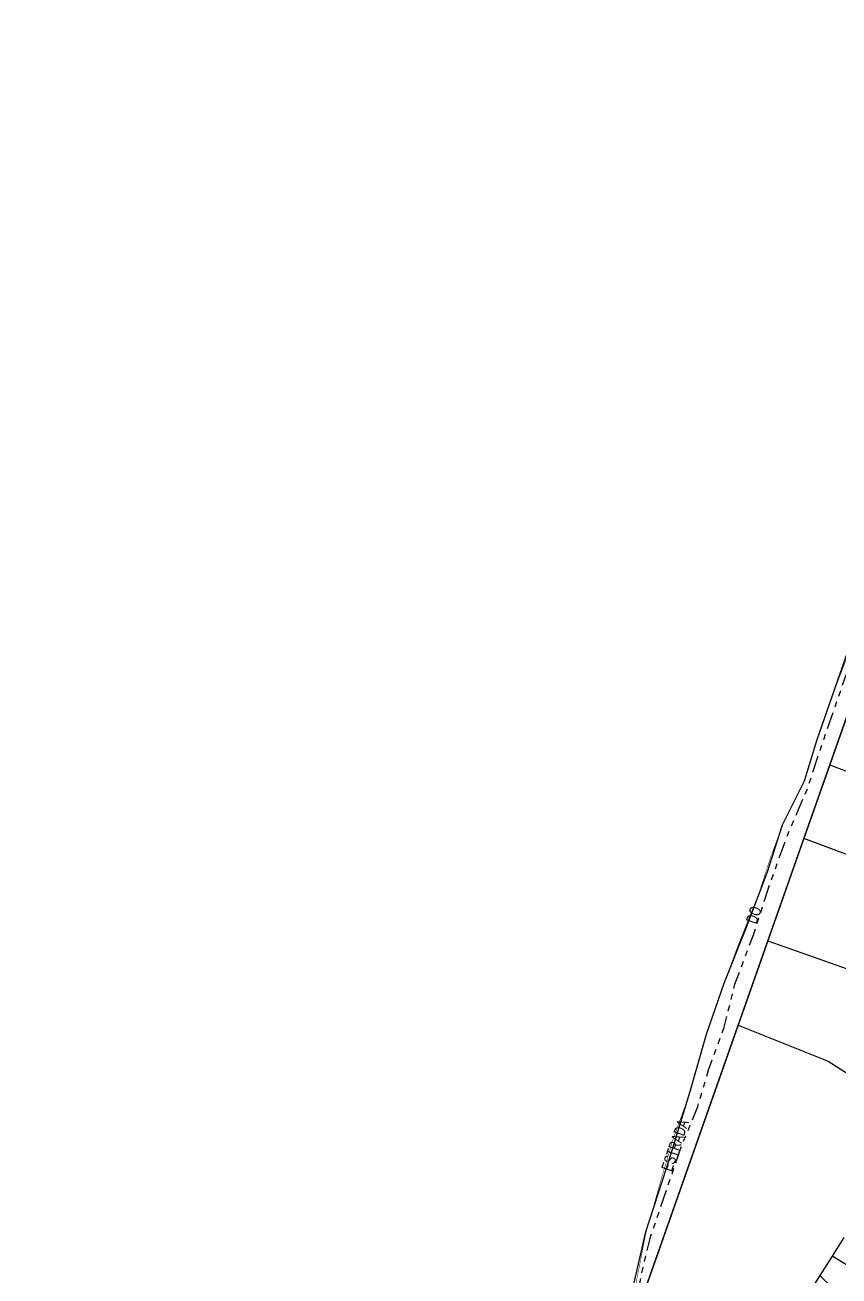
# Model space of a CAD drawing. Extents: x 207770 to 208809, y 4847431 to 4849212.
# Drawn here: x 207770.1 to 207982.1, y 4848012.6 to 4848338.6 of the extents above; entities that cross this region are included whole.
import ezdxf

# ---------------------------------------------------------------- set-up
doc = ezdxf.new("R2010")
doc.units = 0
doc.header["$LTSCALE"] = 1.5
doc.header["$MEASUREMENT"] = 0
doc.linetypes.add('TRACO_25', pattern=[8, 3, -1, 1, -1, 1, -1])
for name, color, linetype in [('CD-MALHA-LOTES', 40, 'CONTINUOUS'), ('LM-LIM-SETOR-FISCAL', 7, 'CONTINUOUS'), ('RU-QUADRAS', 6, 'CONTINUOUS'), ('SV-EIXO-ROD-ESTR', 7, 'CONTINUOUS'), ('SV-EST-M-N-PAV', 20, 'CONTINUOUS'), ('SV-TXT-EST-M-N-PAV', 20, 'CONTINUOUS')]:
    doc.layers.add(name, color=color, linetype=linetype)
doc.styles.add('ARIAL', font='ARIAL.TTF')
doc.linetypes.add('Limite', pattern='A,20,-3,[130,ltypeshp.shx,S=6.35,R=0,X=0,Y=0],-3,20', length=46)

msp = doc.modelspace()

# ---------------------------------------------------------------- linework, layer by layer
at = {"layer": 'CD-MALHA-LOTES'}
for points in [[(208074.28, 4848187.07), (208012.98, 4848240.28), (207979.72, 4848145.76)], [(207979.72, 4848145.76), (207972.97, 4848126.58)], [(207979.72, 4848145.76), (208034.53, 4848124.77)], [(207972.97, 4848126.58), (207963.58, 4848099.89)], [(208028.07, 4848105.95), (207972.97, 4848126.58)], [(207963.58, 4848099.89), (207955.84, 4848077.89)], [(207963.58, 4848099.89), (207985.72, 4848092.05), (208013.99, 4848074.34)], [(207955.84, 4848077.89), (207931.37, 4848008.35)], [(207955.84, 4848077.89), (207979.26, 4848068.55), (208002.28, 4848053.85)], [(207983.39, 4848022.59), (207980.3, 4848017.71)], [(207980.3, 4848017.71), (207977.13, 4848012.7)], [(207993.51, 4848009.71), (207980.3, 4848017.71)], [(207977.13, 4848012.7), (207974.01, 4848007.77)], [(207980.84, 4848009), (207977.13, 4848012.7)]]:
    msp.add_lwpolyline(points, dxfattribs=at)
at = {"layer": 'LM-LIM-SETOR-FISCAL', "linetype": 'Limite', "ltscale": 0.1, "const_width": 0.13, "flags": 128}
msp.add_lwpolyline([(208387.74, 4847960.83), (208385.39, 4847956.41), (208372.7, 4847939.55), (208360.03, 4847923.12), (208338.46, 4847893.58), (208321.24, 4847868.97), (208312.14, 4847857.89), (208276.54, 4847808.04), (208272.48, 4847802.93), (208271.71, 4847802.08), (208268.52, 4847797.95), (208253.29, 4847778.57), (208232.42, 4847749.78), (208215.21, 4847727.83), (208205.17, 4847714.63), (208192.91, 4847698.73), (208186.53, 4847690.93), (208173.54, 4847674.08), (208163.48, 4847661.16), (208147.66, 4847641.58), (208133.02, 4847623.08), (208125.67, 4847614.47), (208121.36, 4847609.23), (208114.68, 4847601.2), (208078.3, 4847559.8), (208054.56, 4847533.51), (208037.37, 4847514.47), (208029.62, 4847505.3), (208015.28, 4847491.97), (208000.87, 4847476.99), (207988.5, 4847465.36), (207974.43, 4847452.14), (207957.73, 4847437.02), (207941.59, 4847458.69), (207921.95, 4847493.9), (207902.09, 4847525.32), (207874.78, 4847560.94), (207864.41, 4847571.61), (207848.86, 4847587.62), (207844.08, 4847592.54), (207827.2, 4847607.7), (207822.72, 4847611.45), (207809.68, 4847622.39), (207800.34, 4847631.34), (207791.83, 4847639.49), (207789.35, 4847640.5), (207770.16, 4847648.29), (207771.56, 4847663.44), (207782.07, 4847685.13), (207788.79, 4847698.98), (207805.8, 4847721.97), (207814.75, 4847736.4), (207832.06, 4847762.95), (207843.32, 4847778.24), (207853.99, 4847795.84), (207866.98, 4847818.64), (207870.47, 4847825.73), (207872.42, 4847829.43), (207878.3, 4847837.34), (207892.25, 4847865.58), (207897.62, 4847878.65), (207901.41, 4847892.98), (207910.26, 4847922.04), (207916.42, 4847941.01), (207917.77, 4847945.28), (207920.32, 4847960.19), (207921, 4847963.57), (207922.67, 4847973.36), (207924.02, 4847983.95), (207931.75, 4848023.44), (207935.95, 4848038.31), (207938.8, 4848047.89), (207943.28, 4848060.34), (207947.6, 4848075.6), (207952.19, 4848088.84), (207955.63, 4848098.17), (207961.45, 4848112.84), (207964.22, 4848121.42), (207967.4, 4848130.11), (207973.09, 4848141.61), (207976.41, 4848152.41), (207981.76, 4848167.44), (207984.51, 4848174.56), (207987.4, 4848183.31), (207991.07, 4848194.77), (207997.36, 4848212.8), (208002.27, 4848228.55), (208006.89, 4848242.28), (208009.71, 4848251.17), (208010.53, 4848262.57), (208010.65, 4848271.5), (208007.64, 4848282.49), (208006.08, 4848286.4), (208004.29, 4848290.86), (208001.28, 4848301.24), (208000.94, 4848308.61), (207998.94, 4848313.63), (207994.8, 4848328.69), (207985.88, 4848361.34), (207983.37, 4848372.15), (207979.52, 4848388.8), (207973.97, 4848405.11), (207970.3, 4848417.74), (207965.62, 4848437.71), (207963.58, 4848460.32), (207962.76, 4848468.22), (207962.44, 4848471.73), (207961.77, 4848475.9), (207962.87, 4848484.57), (207968.53, 4848505.21), (207970.47, 4848512.96), (207974.12, 4848527.55), (207979.22, 4848544.32), (207981.13, 4848552.93), (207986.21, 4848576.49), (207989.51, 4848588.21), (207992.35, 4848598.91), (207992.71, 4848609.76), (207992.34, 4848618.14), (207991.98, 4848624.34), (207987.97, 4848639.65), (207983.23, 4848650.23), (207980.21, 4848656.63), (207959.42, 4848694.96), (207955.87, 4848700.21), (207953.61, 4848706.94), (207951.29, 4848714.3), (207971.45, 4848736.35), (207987.06, 4848754.07), (208002.88, 4848772.47), (208029.39, 4848802.29), (208055.4, 4848834.16), (208062.6, 4848842.56), (208082.48, 4848868.63), (208089.08, 4848877.86), (208092.97, 4848883.15), (208114.75, 4848908.34), (208139.11, 4848938.69), (208163.14, 4848966.59), (208183.89, 4848990.29), (208194.01, 4849003.09), (208207.85, 4849021.47), (208221.58, 4849039.46), (208250.83, 4849074.09), (208264.95, 4849090.56), (208282.06, 4849112.13), (208291.24, 4849122.44), (208299.16, 4849131.8), (208314.36, 4849149.75), (208327.89, 4849167.36), (208335.74, 4849174.95), (208349.86, 4849193.3), (208367.01, 4849211.9), (208367.02, 4849211.91), (208367.02, 4849211.91), (208402.2, 4849155.79), (208402.25, 4849155.72), (208429.5, 4849112.02), (208453.81, 4849072.29), (208482.55, 4849030.03), (208521.39, 4848970.95), (208585.69, 4848869.65), (208612.48, 4848823.84), (208624.45, 4848802.17), (208639.28, 4848776.94), (208652.13, 4848760.19), (208668.52, 4848742.75), (208684.73, 4848728.15), (208706.07, 4848712.27), (208727.59, 4848696.03), (208744.9, 4848683.1), (208751.03, 4848678.41), (208757.87, 4848673.17), (208770.42, 4848663.2), (208781.51, 4848653.45), (208792.86, 4848644.02), (208808.5, 4848628.81), (208808.48, 4848628.77), (208798.22, 4848603.07), (208793.99, 4848590.52), (208787.55, 4848564.61), (208780.19, 4848529.56), (208780.03, 4848528.56), (208775.62, 4848500.61), (208772.38, 4848478.81), (208771.96, 4848476.02), (208769, 4848457.33), (208766.41, 4848441.62), (208759.53, 4848407.51), (208755.2, 4848382.65), (208749.3, 4848353.13), (208743.24, 4848317.57), (208742.79, 4848315.53), (208738.22, 4848294.77), (208731.38, 4848265.21), (208731.18, 4848264.34), (208716.32, 4848198.55), (208711.49, 4848173.57), (208704.3, 4848155.03), (208695.04, 4848146.22), (208686.45, 4848144.64), (208674.24, 4848143.51), (208647.48, 4848139.92), (208628.43, 4848137.9), (208584.96, 4848131.08), (208568.46, 4848127.46), (208541.32, 4848121.06), (208527.85, 4848117.82), (208527.06, 4848117.55), (208507.44, 4848110.65), (208506.58, 4848110.03), (208504.48, 4848108.51), (208486.9, 4848092.67), (208451.25, 4848044.39), (208435.17, 4848022.56), (208429.87, 4848015.38), (208423.26, 4848006.94), (208388.59, 4847961.94), (208387.74, 4847960.83)], close=True, dxfattribs=at)
at = {"layer": 'RU-QUADRAS', "color": 6, "linetype": 'Continuous'}
msp.add_lwpolyline([(207931.2, 4848007.86), (208012.98, 4848240.28), (208101.25, 4848163.66), (208114.73, 4848154.52), (208125.4, 4848146.84), (208114.72, 4848135.84), (208109.63, 4848130.25), (208106.25, 4848133.22), (208057.12, 4848082.65), (208053.75, 4848079.2), (208026.78, 4848102.21), (208025.98, 4848099.87), (208049.62, 4848077.32), (208076.75, 4848020.52), (208072.06, 4848017.78), (208053.63, 4848015.16), (208049.87, 4848021.59), (208044.57, 4848015.03), (208041.57, 4848016.71), (208039.53, 4848013.31), (208034.8, 4848015.96), (208029.74, 4848009)], dxfattribs=at)
at = {"layer": 'SV-EIXO-ROD-ESTR', "flags": 128}
msp.add_lwpolyline([(207928.51, 4848009.66), (207931.84, 4848024.04), (207937.22, 4848040.7), (207938.88, 4848046.2), (207943.28, 4848060.34), (207947.6, 4848075.6), (207952.19, 4848088.84), (207957.82, 4848103.04), (207963.52, 4848117.88), (207967.4, 4848130.11), (207973.09, 4848141.61), (207976.41, 4848152.41), (207994.25, 4848203.48), (207999.96, 4848221.18), (208004.53, 4848236.31), (208009.71, 4848251.17), (208011.38, 4848262.3), (208010.53, 4848273.15), (208007.67, 4848281.71), (208004.9, 4848287.37), (208001.58, 4848299.62), (208000.31, 4848309.59), (207988.53, 4848350.2)], dxfattribs=at)
at = {"layer": 'SV-EST-M-N-PAV', "linetype": 'TRACO_25', "flags": 128}
msp.add_lwpolyline([(207921.7, 4847960.19), (207925.22, 4847978.66), (207926, 4847986.81), (207927.69, 4847995.83), (207928.93, 4848003.79), (207930.67, 4848012.86), (207932.9, 4848022.37), (207940.75, 4848045.45), (207945.36, 4848056.77), (207948.13, 4848066.26), (207952.15, 4848077.1), (207955.01, 4848088.62), (207959.75, 4848101.23), (207963.86, 4848113.93), (207968.45, 4848126.84), (207973.81, 4848139.33), (207978.71, 4848154.03), (207983.67, 4848168.26), (207987.89, 4848180.26), (207992.83, 4848194.64), (207997.91, 4848209.46), (208001.93, 4848220.13), (208005.09, 4848234.06), (208009.16, 4848242.24), (208012.56, 4848245.22)], dxfattribs=at)

# ---------------------------------------------------------------- texts
at = {"layer": 'SV-TXT-EST-M-N-PAV', "style": 'ARIAL', "width": 0.7}
for s, p in [('DO', (207960.62, 4848104.1)), ('ESTRADA', (207938.56, 4848039.59))]:
    msp.add_text(s, height=3, rotation=71, dxfattribs=at).set_placement(p)

doc.saveas('drawing.dxf')
